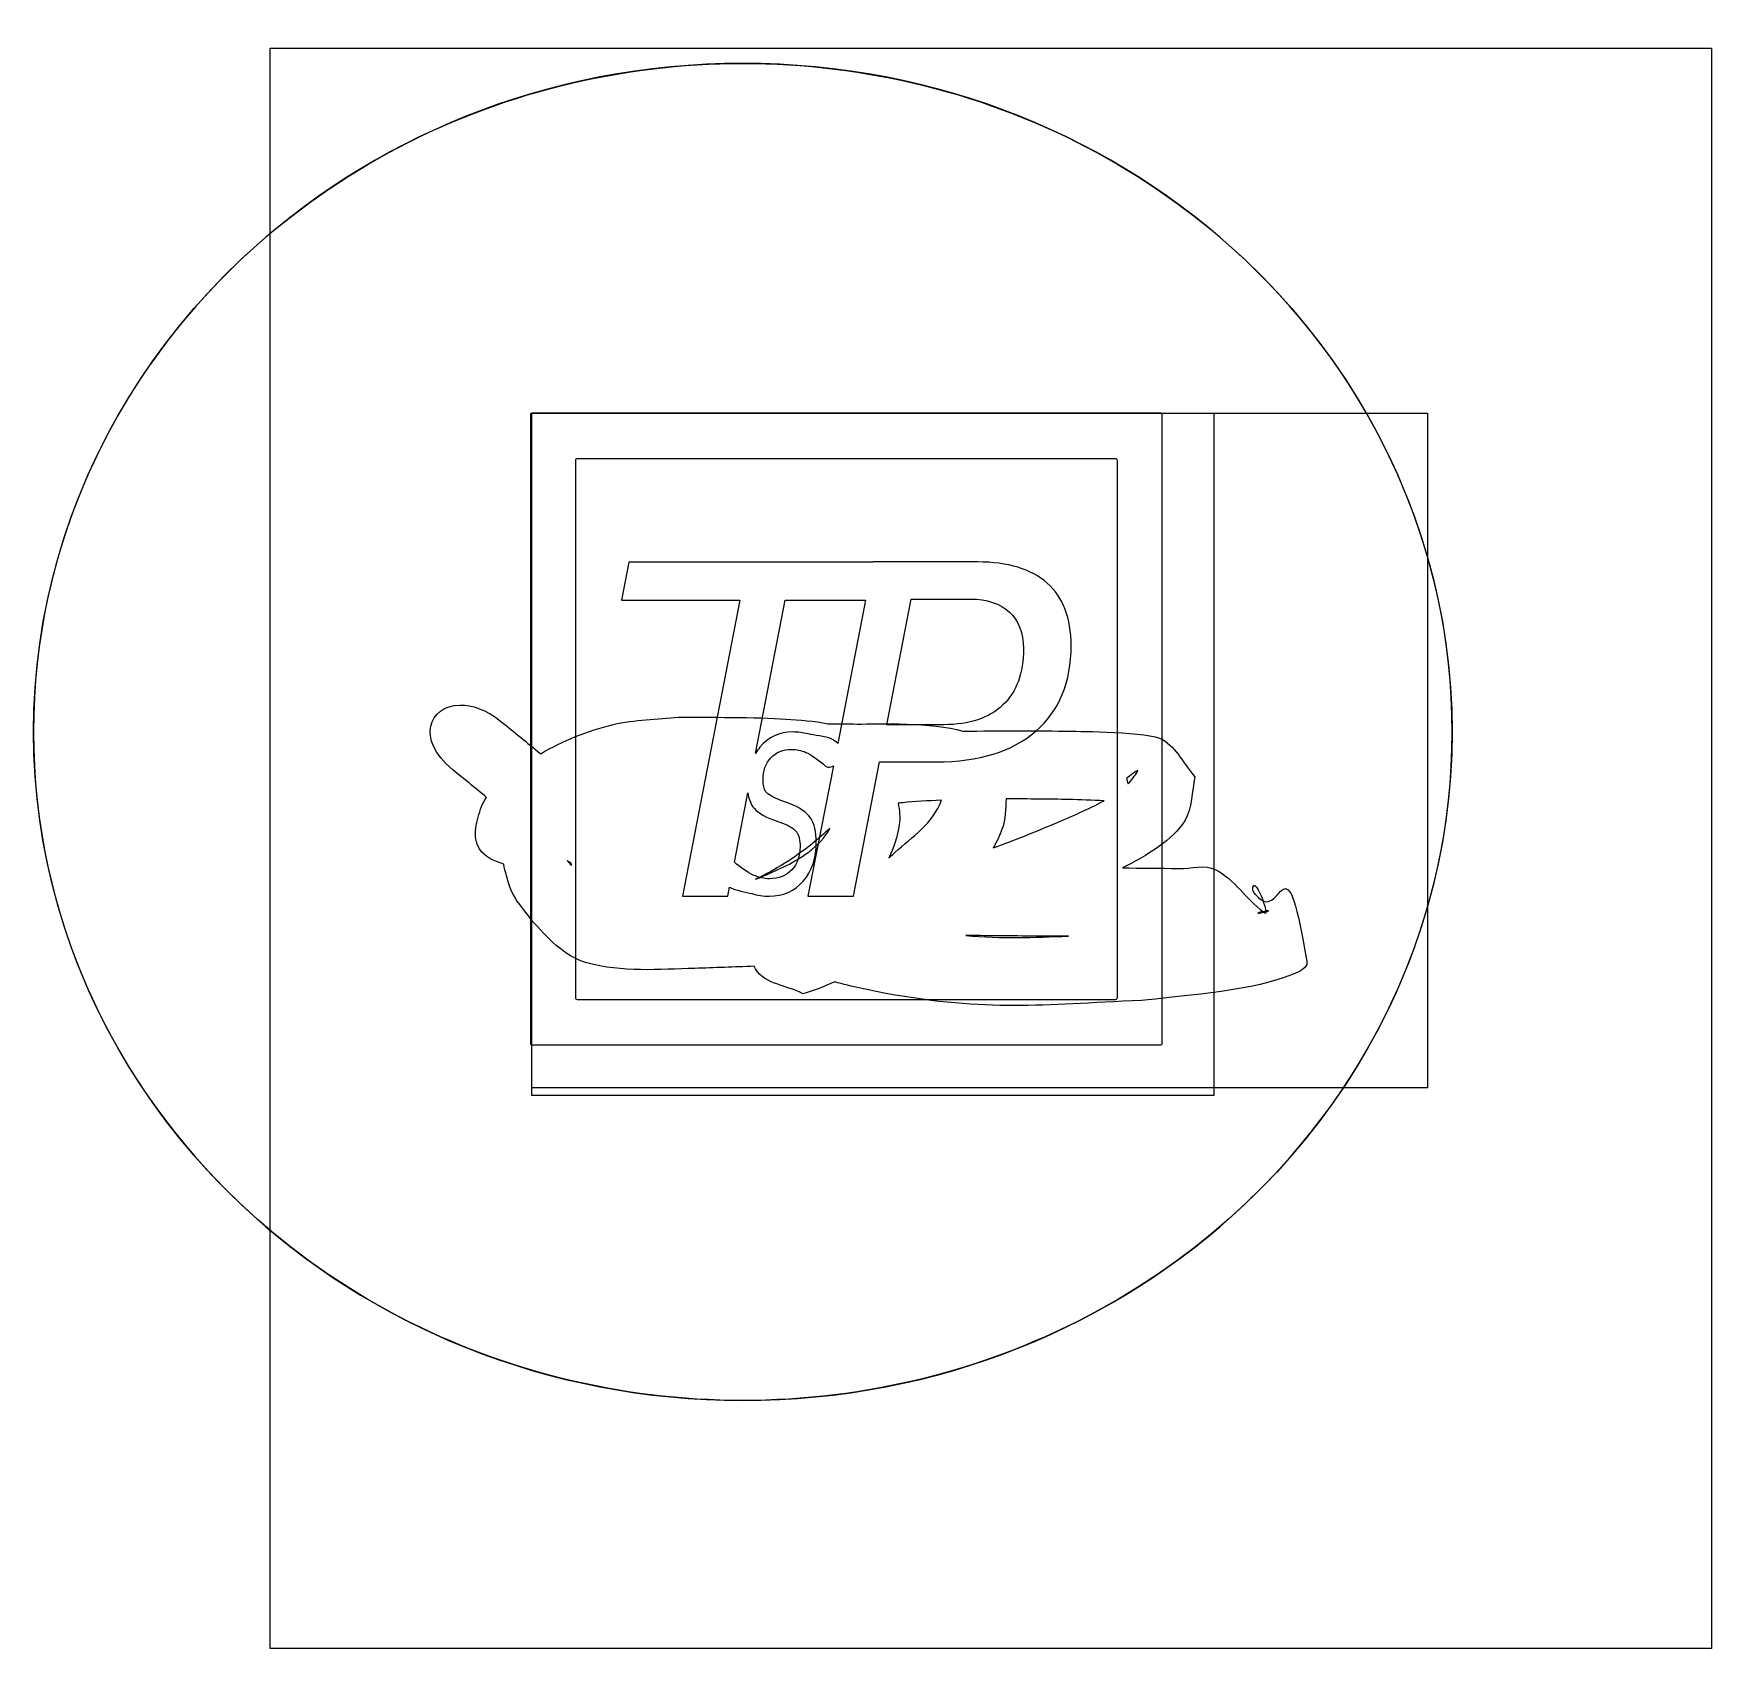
# Model space of a CAD drawing. Extents: x 12 to 151, y 39 to 173.
import ezdxf

# ---------------------------------------------------------------- set-up
doc = ezdxf.new("R2010")
doc.units = 0
doc.layers.add('Laag_1', color=7, linetype='CONTINUOUS')

msp = doc.modelspace()

# ---------------------------------------------------------------- linework, layer by layer
at = {"layer": 'Laag_1', "color": 7}
for points in [[(31.564373, 171.918583), (151.386421, 171.918583), (151.386421, 38.919185), (31.564373, 38.919185)], [(70.87048, 170.656281)], [(53.322338, 141.580013), (127.789747, 141.580013), (127.789747, 85.49962), (53.322338, 85.49962), (53.322338, 141.580013), (110.015631, 141.580013), (110.015631, 84.886714), (53.322338, 84.886714)], [(57.13257, 137.829855)], [(47.343244, 117.330498)], [(129.834823, 115.093748)], [(103.697951, 111.890489)], [(87.378017, 109.41816)], [(92.814506, 109.523957)], [(78.109978, 107.08652)], [(56.268288, 104.404125)], [(114.162428, 100.117565)], [(114.362028, 100.214067)], [(114.362804, 100.163297)], [(89.394948, 98.164966)]]:
    msp.add_lwpolyline(points, close=True, dxfattribs=at)
for points in [[(53.224283, 141.481567), (53.224283, 89.178172)], [(105.625733, 141.580012), (53.322338, 141.580013)], [(105.724178, 89.178172), (105.724178, 141.481567)], [(56.974052, 92.988405), (56.974052, 137.671335)], [(57.13257, 137.829855), (101.81589, 137.829855)], [(101.97402, 137.671335), (101.97402, 92.988405)], [(81.695787, 129.220827), (81.694237, 129.21385), (61.402453, 129.21385), (60.788537, 126.051253), (70.611193, 126.051253), (65.848694, 101.438802), (69.625207, 101.438802), (69.768997, 102.18178)], [(90.383629, 129.220827), (81.695787, 129.220827), (81.695787, 129.220827)], [(71.919641, 113.296605), (74.387707, 126.051253), (74.387707, 126.051253)], [(74.387707, 126.051253), (81.077996, 126.051253), (78.756045, 114.138026)], [(87.574498, 115.69607), (82.849205, 115.69607), (84.858385, 126.132644), (84.858385, 126.132644)], [(84.858385, 126.132644), (89.769713, 126.132644)], [(50.763568, 115.964272), (50.763965, 115.964272)], [(78.391338, 112.267985), (76.282164, 101.445777), (80.058678, 101.445777), (82.235289, 112.607886), (86.960582, 112.607886)], [(70.171684, 104.263435), (71.287895, 110.030913), (71.287895, 110.030913)], [(74.756676, 109.133293), (74.021449, 109.397618)], [(73.426137, 107.776399), (74.161363, 107.503161)], [(101.81589, 92.829892), (57.13257, 92.829892)], [(53.322338, 89.079735), (105.625733, 89.079735)]]:
    msp.add_lwpolyline(points, dxfattribs=at)
for points in [[(41.388393, 163.212286), (59.632007, 173.137571), (82.109066, 173.137571), (100.35268, 163.212286)], [(70.87048, 170.656281), (38.305427, 170.656253), (11.906251, 145.780083), (11.90625, 115.093782)], [(129.83471, 115.093782), (129.834709, 145.780083), (103.435533, 170.656253), (70.87048, 170.656281)], [(11.90625, 115.093747), (11.90625, 134.944318), (23.14478, 153.287001), (41.388393, 163.212286)], [(100.35268, 163.212286), (118.596294, 153.287001), (129.834823, 134.944318), (129.834823, 115.093748)], [(53.322338, 141.580013), (53.267873, 141.580013), (53.224283, 141.536063), (53.224283, 141.481567)], [(105.724178, 141.481567), (105.724178, 141.536017), (105.680228, 141.580012), (105.625733, 141.580012)], [(56.974052, 137.671335), (56.974052, 137.759122), (57.044785, 137.829855), (57.13257, 137.829855)], [(101.81589, 137.829855), (101.90367, 137.829855), (101.97402, 137.75913), (101.97402, 137.671335)], [(96.169322, 127.453491), (94.842273, 128.631718), (92.913705, 129.220825), (90.383629, 129.220827)], [(98.159898, 122.281714), (98.159898, 124.551345), (97.496377, 126.275273), (96.169322, 127.453491)], [(89.769713, 126.132644), (91.171178, 126.132642), (92.256383, 125.772974), (93.025328, 125.05364)], [(93.025328, 125.05364), (93.806678, 124.334304), (94.197349, 123.323515), (94.197349, 122.021265)], [(94.197349, 122.021265), (94.197349, 119.987281), (93.626842, 118.424585), (92.485826, 117.333179)], [(95.220543, 115.15657), (97.180113, 116.855693), (98.159898, 119.23074), (98.159898, 122.281714)], [(46.754907, 111.955245), (43.6244, 114.49963), (44.807504, 117.277251), (47.343244, 117.330498)], [(47.343234, 117.330466), (48.335414, 117.351302), (49.534627, 116.954755), (50.763568, 115.964272)], [(92.485826, 117.333179), (91.344812, 116.241775), (89.707703, 115.69607), (87.574498, 115.69607)], [(50.763965, 115.964272), (51.812183, 115.119377), (52.923421, 114.208253), (54.072289, 113.278776)], [(60.092077, 115.708085), (61.875524, 116.137145), (63.737307, 116.121563), (65.559961, 116.328202)], [(65.559961, 116.328202), (67.781562, 116.312367), (72.080907, 116.326615), (74.430736, 116.153796)], [(74.430736, 116.153796), (75.603647, 116.067457), (76.79527, 116.034749), (77.937887, 115.759633)], [(80.371459, 115.7511), (82.13687, 115.736614), (86.618642, 115.936251), (89.163171, 115.147261)], [(11.90625, 115.093782), (11.906251, 84.407481), (38.305427, 59.531312), (70.87048, 59.531283)], [(41.388393, 66.975209), (23.14478, 76.900494), (11.90625, 95.243177), (11.90625, 115.093747)], [(54.072289, 113.278776), (55.926485, 114.377647), (57.926209, 115.187026), (60.092077, 115.708085)], [(70.87048, 59.531283), (103.435533, 59.531312), (129.834709, 84.407481), (129.83471, 115.093782)], [(75.005886, 115.089131), (73.892159, 115.089131), (72.986744, 114.66907), (72.290161, 113.82913)], [(76.293404, 114.921699), (75.868162, 115.033298), (75.439229, 115.089131), (75.005886, 115.089131)], [(78.201428, 114.515523), (77.776184, 114.738722), (76.718647, 114.8101), (76.293404, 114.921699)], [(77.937887, 115.759633), (78.749066, 115.759435), (79.560308, 115.757649), (80.371459, 115.7511)], [(78.756045, 114.138026), (78.621843, 114.277801), (78.44047, 114.406595), (78.201428, 114.515523)], [(86.960582, 112.607886), (90.507658, 112.607886), (93.260972, 113.457449), (95.220543, 115.15657)], [(89.163171, 115.147261), (92.236735, 115.222131), (95.502663, 115.195164), (98.127739, 115.148849)], [(98.127739, 115.148849), (98.695491, 115.138808), (104.700489, 115.125385), (105.759445, 114.467882)], [(129.834823, 115.093747), (129.834823, 95.243177), (118.596294, 76.900494), (100.35268, 66.975209)], [(105.759445, 114.467882), (106.923047, 113.745445), (107.552626, 112.396856), (108.449202, 111.361484)], [(72.290161, 113.82913), (72.1514, 113.662012), (72.030599, 113.482823), (71.919641, 113.296605)], [(73.195532, 112.948177), (73.628874, 113.412201), (74.212003, 113.644258), (74.945037, 113.644258)], [(74.945037, 113.644258), (75.321679, 113.644258), (75.710303, 113.561835), (76.111244, 113.397374)], [(76.111244, 113.397374), (76.516237, 113.238786), (77.153277, 112.732832), (77.562318, 112.415652)], [(49.564426, 109.65461), (48.605886, 110.440359), (47.653686, 111.224747), (46.754907, 111.955245)], [(72.54557, 111.097902), (72.54557, 111.867357), (72.762188, 112.484152), (73.195532, 112.948177)], [(77.562318, 112.415652), (77.78631, 112.126848), (78.104678, 112.117442), (78.391338, 112.267985)], [(103.697951, 111.890489), (103.594504, 111.879396), (103.025619, 111.405581), (102.780565, 111.253707)], [(102.891799, 110.768853), (103.191112, 111.089837), (103.454963, 111.44732), (103.685549, 111.814525)], [(103.685549, 111.814525), (103.720928, 111.870869), (103.721823, 111.893049), (103.697951, 111.890489)], [(72.782377, 110.120055), (72.624435, 110.349128), (72.54557, 110.675), (72.54557, 111.097902)], [(102.780565, 111.253707), (102.801919, 111.09382), (102.845041, 110.931677), (102.891799, 110.768853)], [(108.449202, 111.361484), (108.167161, 110.146319), (108.257184, 108.778612), (107.60313, 107.716356)], [(48.971826, 105.373865), (48.334027, 106.359139), (48.740899, 107.788655), (49.144683, 108.890703)], [(49.144683, 108.890703), (49.245347, 109.165444), (49.39251, 109.41697), (49.564426, 109.65461)], [(71.287895, 110.030913), (71.348855, 109.558305), (71.487545, 109.170085), (71.706862, 108.868968)], [(71.706862, 108.868968), (72.014655, 108.457804), (72.587802, 108.093582), (73.426137, 107.776399)], [(74.021449, 109.397618), (73.357265, 109.656061), (72.944378, 109.896855), (72.782377, 110.120055)], [(76.487966, 107.943831), (76.163973, 108.425473), (75.586918, 108.821982), (74.756676, 109.133293)], [(83.507323, 105.068424), (84.925334, 106.357069), (86.717337, 107.51646), (87.378017, 109.41816)], [(84.14798, 109.210807), (84.024409, 109.199317), (83.901287, 109.184657), (83.777849, 109.17205)], [(83.777849, 109.17205), (83.8856, 108.574271), (83.957078, 107.977119), (83.864665, 107.383787)], [(87.378017, 109.41816), (86.234545, 109.370089), (85.141595, 109.303148), (84.14798, 109.210807)], [(92.748619, 109.52357), (92.721647, 108.683503), (92.711134, 107.839497), (92.432359, 107.057054)], [(92.814506, 109.523967), (92.792648, 109.523921), (92.770491, 109.52357), (92.748619, 109.52357)], [(97.948302, 109.482099), (96.389308, 109.507215), (94.624034, 109.527652), (92.814506, 109.523957)], [(96.816587, 107.489197), (98.192744, 108.075357), (99.579268, 108.662476), (100.893859, 109.375516)], [(100.893859, 109.375516), (99.911986, 109.406202), (98.930564, 109.466275), (97.948302, 109.482099)], [(74.161363, 107.503161), (74.768856, 107.27996), (75.163546, 107.030429), (75.345787, 106.754369)], [(76.973983, 105.935038), (76.973983, 106.798476), (76.811958, 107.468061), (76.487966, 107.943831)], [(91.670391, 105.447848), (93.41926, 106.088782), (95.141366, 106.775649), (96.816587, 107.489197)], [(107.60313, 107.716356), (106.633471, 106.141517), (104.481184, 104.811831), (102.419726, 103.789465)], [(75.345787, 106.754369), (75.53208, 106.484174), (75.625229, 106.084623), (75.625229, 105.555993)], [(76.293421, 105.082765), (77.06705, 105.659159), (77.724368, 106.312649), (78.109978, 107.08652)], [(78.109978, 107.08652), (77.636014, 106.632578), (77.132739, 106.207049), (76.623246, 105.797063)], [(83.864665, 107.383787), (83.707191, 106.372728), (83.406144, 105.44999), (82.994951, 104.602562)], [(92.432359, 107.057054), (92.2229, 106.469204), (91.964241, 105.939404), (91.670391, 105.447848)], [(114.132577, 101.036144), (115.755139, 100.383053), (116.062298, 106.103579), (117.753674, 96.029086)], [(50.99147, 104.098749), (50.183111, 104.374857), (49.412691, 104.692816), (48.971826, 105.373865)], [(76.623246, 105.797063), (75.152007, 104.613165), (73.585, 103.640105), (71.930122, 102.84918)], [(72.581632, 103.121256), (73.867795, 103.672762), (75.171228, 104.246673), (76.293421, 105.082765)], [(75.625229, 105.555993), (75.625229, 104.763039), (75.394327, 104.12004), (74.932634, 103.626653)], [(75.892653, 102.692601), (76.613547, 103.526668), (76.973983, 104.607583), (76.973983, 105.935038)], [(82.994951, 104.602562), (83.224726, 104.811705), (83.231027, 104.817339), (83.507323, 105.068424)], [(51.534847, 102.123675), (51.298834, 102.810445), (51.11587, 103.465587), (50.99147, 104.098749)], [(56.268288, 104.404125), (56.367804, 104.267141), (56.477709, 104.133254), (56.5954, 104.004148)], [(56.638421, 104.135536), (56.514932, 104.223735), (56.391706, 104.314814), (56.268288, 104.404125)], [(56.5954, 104.004148), (56.609886, 104.048031), (56.623572, 104.091469), (56.638421, 104.135536)], [(71.737481, 103.194896), (71.308584, 103.391036), (70.624596, 103.867899), (70.171684, 104.263435)], [(74.932634, 103.626653), (74.470942, 103.133258), (73.857484, 102.886387), (73.092049, 102.886387)], [(102.419726, 103.789465), (103.956115, 103.78111), (105.499996, 103.767603), (107.106649, 103.73753)], [(107.106649, 103.73753), (108.134345, 103.718341), (109.275027, 104.110497), (110.188632, 103.639474)], [(110.188632, 103.639474), (111.736791, 102.841283), (112.697459, 101.206455), (114.094983, 100.167593)], [(53.30102, 99.438955), (52.712316, 100.333878), (51.882992, 101.110636), (51.534847, 102.123675)], [(69.768997, 102.18178), (70.266383, 101.914379), (71.130159, 101.784778), (71.603768, 101.65313)], [(73.092049, 102.886387), (72.642507, 102.886387), (72.191073, 102.989321), (71.737481, 103.194896)], [(71.930122, 102.84918), (72.144179, 102.93815), (72.339032, 103.017229), (72.581632, 103.121256)], [(73.055618, 101.441514), (74.230094, 101.441514), (75.175819, 101.858533), (75.892653, 102.692601)], [(113.257436, 101.905084), (113.240251, 102.938469), (113.801893, 101.927051), (114.132577, 101.036144)], [(114.132577, 101.036144), (113.876934, 101.139042), (113.588963, 101.398965), (113.257436, 101.905084)], [(71.603768, 101.65313), (72.089761, 101.512174), (72.573675, 101.441514), (73.055618, 101.441514)], [(114.36202, 100.214101), (114.343367, 100.401311), (114.253777, 100.709615), (114.132577, 101.036144)], [(57.892211, 95.900411), (55.982, 96.432476), (54.586461, 98.060973), (53.30102, 99.438955)], [(114.094991, 100.167562), (113.938203, 100.132726), (113.782531, 100.082295), (113.688813, 100.00982)], [(113.688813, 100.00982), (113.838729, 100.044239), (113.995415, 100.0799), (114.162428, 100.117565)], [(114.094983, 100.167593), (114.189747, 100.188648), (114.282086, 100.204957), (114.36202, 100.214101)], [(114.162428, 100.117565), (114.139748, 100.133936), (114.11744, 100.150873), (114.094991, 100.167562)], [(114.362804, 100.163297), (114.288946, 100.146767), (114.233099, 100.133502), (114.162428, 100.117565)], [(114.162428, 100.117565), (114.189465, 100.098039), (114.215667, 100.077318), (114.243043, 100.058266)], [(114.243043, 100.058266), (114.333088, 99.995598), (114.364866, 100.049098), (114.362804, 100.163297)], [(114.36201, 100.214069), (114.364014, 100.193964), (114.362407, 100.180434), (114.362804, 100.163297)], [(114.524421, 100.200117), (114.648477, 100.227752), (114.540098, 100.234441), (114.362028, 100.214067)], [(114.362804, 100.163297), (114.422371, 100.176632), (114.462737, 100.186381), (114.524421, 100.200117)], [(94.872908, 98.13241), (92.706175, 98.126894), (90.985648, 98.168459), (89.394948, 98.164966)], [(89.394948, 98.16497), (92.405776, 97.918298), (95.000208, 97.982251), (97.940549, 98.130089)], [(97.940549, 98.130089), (96.922628, 98.130208), (95.931612, 98.131279), (94.872908, 98.13241)], [(66.870347, 95.444237), (63.918563, 95.360336), (60.801876, 95.089969), (57.892211, 95.900411)], [(71.801439, 95.61787), (70.157948, 95.555049), (68.514352, 95.490969), (66.870347, 95.444237)], [(71.923139, 95.391915), (71.878362, 95.467194), (71.838494, 95.542668), (71.801439, 95.61787)], [(75.866309, 93.33894), (74.551976, 94.023383), (72.680692, 94.118312), (71.923139, 95.391915)], [(117.753674, 96.029086), (117.880821, 95.271751), (116.592932, 94.969761), (115.876269, 94.693895)], [(78.486692, 94.3164), (77.654945, 93.927748), (76.785574, 93.596407), (75.866309, 93.33894)], [(82.743408, 93.364521), (81.367268, 93.611961), (79.938754, 93.935265), (78.486692, 94.3164)], [(115.876269, 94.693895), (112.801299, 93.510232), (106.655718, 93.084879), (104.018853, 92.772308)], [(57.13257, 92.829892), (57.044788, 92.829892), (56.974052, 92.900617), (56.974052, 92.988405)], [(104.018853, 92.772308), (95.441808, 92.422223), (91.39822, 91.808315), (82.743408, 93.364521)], [(101.97402, 92.988405), (101.97402, 92.900625), (101.90367, 92.829892), (101.81589, 92.829892)], [(53.224283, 89.178172), (53.224283, 89.123722), (53.267873, 89.079735), (53.322338, 89.079735)], [(105.625733, 89.079735), (105.680183, 89.079735), (105.724178, 89.123685), (105.724178, 89.178172)], [(100.35268, 66.975209), (82.109066, 57.049924), (59.632007, 57.049924), (41.388393, 66.975209)]]:
    msp.add_open_spline(points, degree=3, dxfattribs=at)

doc.saveas('drawing.dxf')
